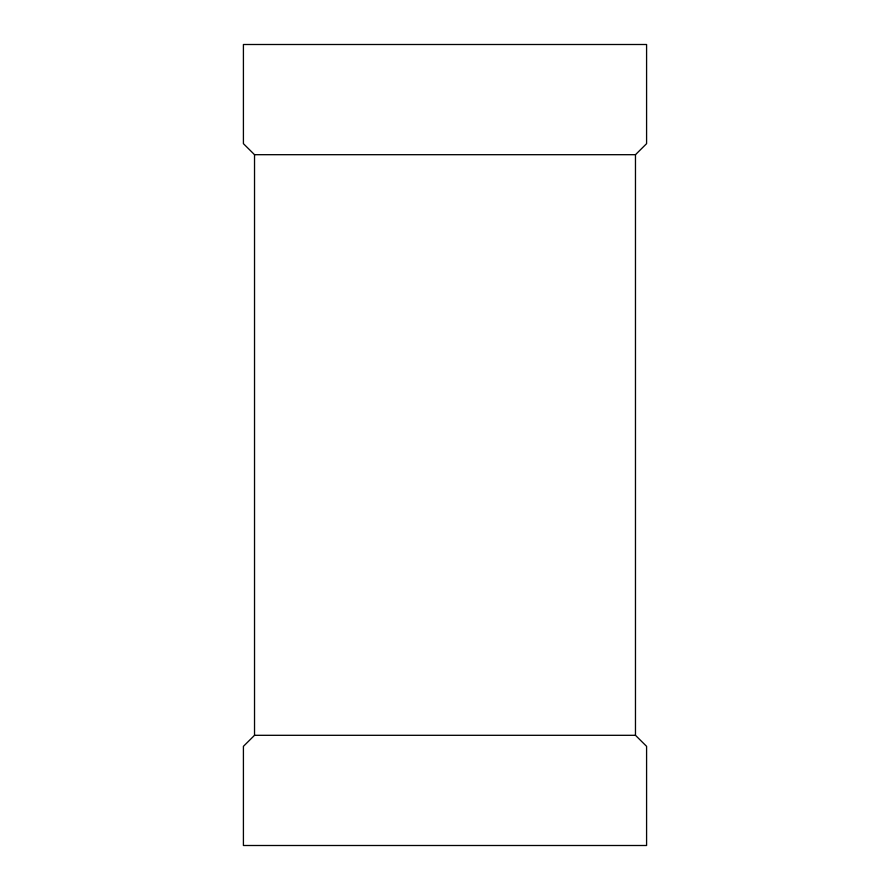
<?xml version="1.0" encoding="UTF-8"?>
<svg xmlns="http://www.w3.org/2000/svg" width="890" height="890" viewBox="0 0 890 890"><rect width="100%" height="100%" fill="white"/><g stroke="black" fill="none" stroke-linecap="round" stroke-linejoin="round"><path stroke-width="1.33" d="M635.471 154.693L646.585 143.668L646.585 44.5L243.415 44.5L243.415 143.668L254.529 154.693L635.471 154.693L635.471 735.307L646.585 746.332L646.585 845.5L243.415 845.5L243.415 746.332L254.529 735.307L635.471 735.307M254.529 154.693L254.529 735.307"/></g></svg>
